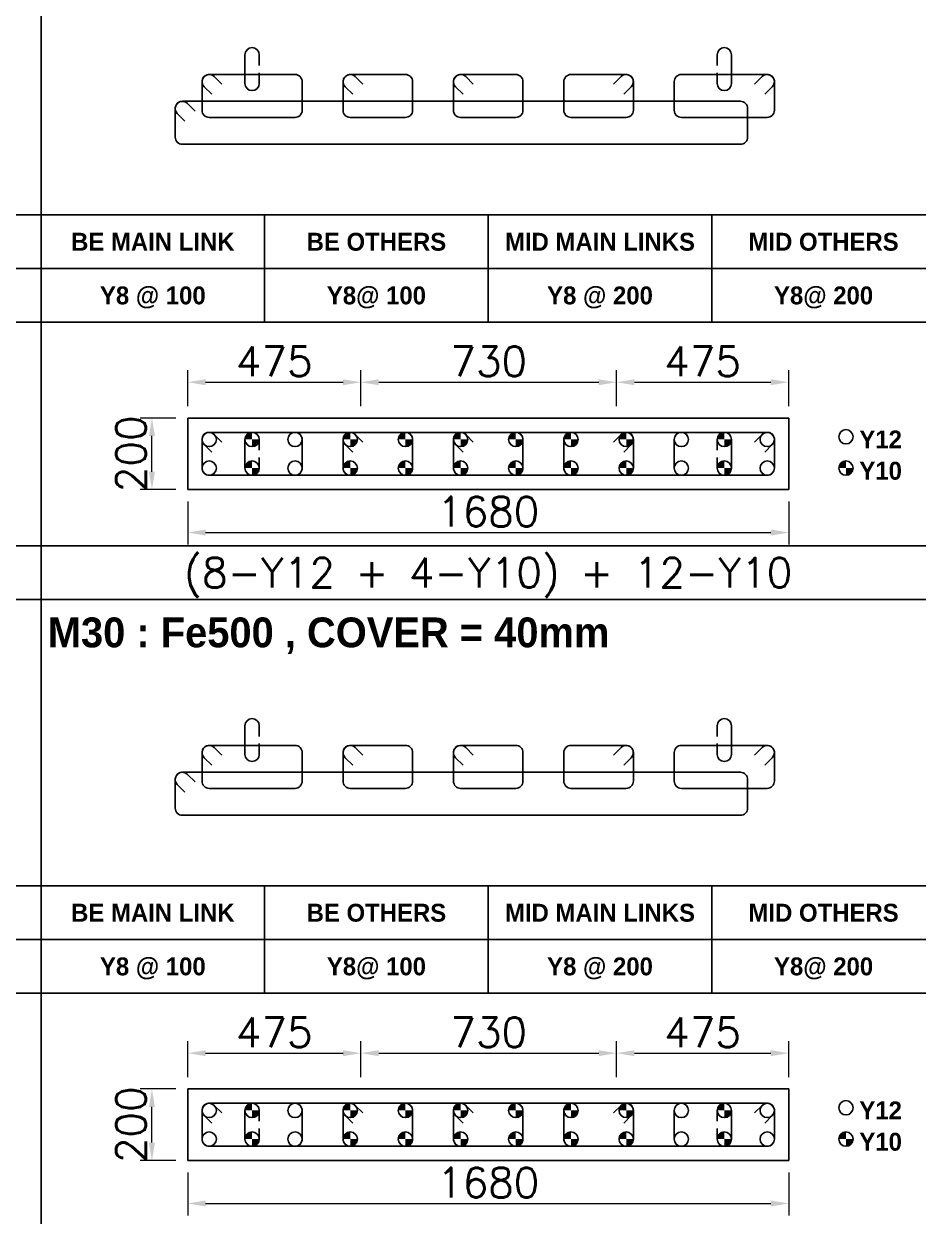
# Model space of a CAD drawing. Header units: millimetres. Extents: x -28707963 to -28231469, y 696001 to 896471.
# Drawn here: x -28322930 to -28315430, y 835752 to 845748 of the extents above; entities that cross this region are included whole.
import ezdxf
from ezdxf.enums import TextEntityAlignment as Align

# ---------------------------------------------------------------- set-up
doc = ezdxf.new("R2010")
doc.units = ezdxf.units.MM
doc.header["$MEASUREMENT"] = 0
doc.header["$PDMODE"] = 34
doc.header["$PDSIZE"] = -8
doc.layers.get('0').update_dxf_attribs({"lineweight": 5})
for name, color, linetype in [('09 COL TEXT-SCH', 2, 'Continuous'), ('14 REINF', 6, 'Continuous'), ('22 TABLE FRAME', 5, 'Continuous'), ('23 STIRRUPS', 5, 'Continuous'), ('TEXT', 4, 'Continuous')]:
    doc.layers.add(name, color=color, linetype=linetype)
doc.layers.add('19 COLUMN', color=1, linetype='Continuous', lineweight=25)
doc.styles.add('adani bold', font='')
doc.styles.add('ROMANS', font='simplex.shx')
doc.styles.get('adani bold').set_extended_font_data('Adani Bold', bold=True)
doc.dimstyles.new('D 50', dxfattribs={"dimscale": 100, "dimtxt": 3, "dimasz": 1.5, "dimexe": 1, "dimexo": 1, "dimgap": 0.5, "dimtad": 1, "dimdec": 0, "dimdsep": 46, "dimtxsty": 'ROMANS', "dimcen": 2.5, "dimclrd": 5, "dimclre": 5, "dimclrt": 4, "dimadec": 0, "dimazin": 0, "dimtfac": 1, "dimtdec": 0, "dimtmove": 0, "dimatfit": 3, "dimfxl": 1, "dimlwd": 0, "dimlwe": 0, "dimarcsym": 0})

# ---------------------------------------------------------------- blocks, each defined once
blk = doc.blocks.new('*D47')
at = {"color": 5, "lineweight": 0, "transparency": 16777216}
for p, q in [((-28321556.1, 836118.4), (-28321556.1, 835758.4)), ((-28316516.1, 836118.4), (-28316516.1, 835758.4)), ((-28321406.1, 835858.4), (-28316666.1, 835858.4))]:
    blk.add_line(p, q, dxfattribs=at)
at = {"color": 5, "transparency": 16777216}
for points in [[(-28321406.1, 835883.4), (-28321406.1, 835833.4), (-28321556.1, 835858.4)], [(-28316666.1, 835833.4), (-28316666.1, 835883.4), (-28316516.1, 835858.4)]]:
    blk.add_solid(points, dxfattribs=at)
at = {"layer": 'Defpoints', "color": 0, "transparency": 16777216}
for p in [(-28321556.1, 836218.4), (-28316516.1, 836218.4), (-28316516.1, 835858.4)]:
    blk.add_point(p, dxfattribs=at)
at = {"color": 4, "transparency": 16777216, "insert": (-28319036.1, 836033.4), "char_height": 250, "attachment_point": 5, "style": 'ROMANS'}
blk.add_mtext('1680', dxfattribs=at)
blk = doc.blocks.new('*D48')
at = {"color": 5, "lineweight": 0, "transparency": 16777216}
for p, q in [((-28321556.1, 841743.4), (-28321556.1, 841383.4)), ((-28316516.1, 841743.4), (-28316516.1, 841383.4)), ((-28321406.1, 841483.4), (-28316666.1, 841483.4))]:
    blk.add_line(p, q, dxfattribs=at)
at = {"color": 5, "transparency": 16777216}
for points in [[(-28321406.1, 841508.4), (-28321406.1, 841458.4), (-28321556.1, 841483.4)], [(-28316666.1, 841458.4), (-28316666.1, 841508.4), (-28316516.1, 841483.4)]]:
    blk.add_solid(points, dxfattribs=at)
at = {"layer": 'Defpoints', "color": 0, "transparency": 16777216}
for p in [(-28321556.1, 841843.4), (-28316516.1, 841843.4), (-28316516.1, 841483.4)]:
    blk.add_point(p, dxfattribs=at)
at = {"color": 4, "transparency": 16777216, "insert": (-28319036.1, 841658.4), "char_height": 250, "attachment_point": 5, "style": 'ROMANS'}
blk.add_mtext('1680', dxfattribs=at)
blk = doc.blocks.new('*D311')
at = {"color": 5, "lineweight": 0, "transparency": 16777216}
for p, q in [((-28321556.1, 836918.4), (-28321556.1, 837218.4)), ((-28320103.8, 836918.4), (-28320103.8, 837218.4)), ((-28321406.1, 837118.4), (-28320253.8, 837118.4))]:
    blk.add_line(p, q, dxfattribs=at)
at = {"color": 5, "transparency": 16777216}
for points in [[(-28321406.1, 837143.4), (-28321406.1, 837093.4), (-28321556.1, 837118.4)], [(-28320253.8, 837093.4), (-28320253.8, 837143.4), (-28320103.8, 837118.4)]]:
    blk.add_solid(points, dxfattribs=at)
at = {"layer": 'Defpoints', "color": 0, "transparency": 16777216}
for p in [(-28320103.8, 837118.4), (-28321556.1, 836818.4), (-28320103.8, 836818.4)]:
    blk.add_point(p, dxfattribs=at)
at = {"color": 4, "transparency": 16777216, "insert": (-28320829.9, 837293.4), "char_height": 250, "attachment_point": 5, "style": 'ROMANS'}
blk.add_mtext('475', dxfattribs=at)
blk = doc.blocks.new('*D312')
at = {"color": 5, "lineweight": 0, "transparency": 16777216}
for p, q in [((-28320103.8, 836918.4), (-28320103.8, 837218.4)), ((-28317959.6, 836918.4), (-28317959.6, 837218.4)), ((-28319953.8, 837118.4), (-28318109.6, 837118.4))]:
    blk.add_line(p, q, dxfattribs=at)
at = {"color": 5, "transparency": 16777216}
for points in [[(-28319953.8, 837143.4), (-28319953.8, 837093.4), (-28320103.8, 837118.4)], [(-28318109.6, 837093.4), (-28318109.6, 837143.4), (-28317959.6, 837118.4)]]:
    blk.add_solid(points, dxfattribs=at)
at = {"layer": 'Defpoints', "color": 0, "transparency": 16777216}
for p in [(-28317959.6, 837118.4), (-28320103.8, 836818.4), (-28317959.6, 836818.4)]:
    blk.add_point(p, dxfattribs=at)
at = {"color": 4, "transparency": 16777216, "insert": (-28319031.7, 837293.4), "char_height": 250, "attachment_point": 5, "style": 'ROMANS'}
blk.add_mtext('730', dxfattribs=at)
blk = doc.blocks.new('*D313')
at = {"color": 5, "lineweight": 0, "transparency": 16777216}
for p, q in [((-28317959.6, 836918.4), (-28317959.6, 837218.4)), ((-28316516.1, 836918.4), (-28316516.1, 837218.4)), ((-28317809.6, 837118.4), (-28316666.1, 837118.4))]:
    blk.add_line(p, q, dxfattribs=at)
at = {"color": 5, "transparency": 16777216}
for points in [[(-28317809.6, 837143.4), (-28317809.6, 837093.4), (-28317959.6, 837118.4)], [(-28316666.1, 837093.4), (-28316666.1, 837143.4), (-28316516.1, 837118.4)]]:
    blk.add_solid(points, dxfattribs=at)
at = {"layer": 'Defpoints', "color": 0, "transparency": 16777216}
for p in [(-28316516.1, 837118.4), (-28317959.6, 836818.4), (-28316516.1, 836818.4)]:
    blk.add_point(p, dxfattribs=at)
at = {"color": 4, "transparency": 16777216, "insert": (-28317237.8, 837293.4), "char_height": 250, "attachment_point": 5, "style": 'ROMANS'}
blk.add_mtext('475', dxfattribs=at)
blk = doc.blocks.new('*D314')
at = {"color": 5, "lineweight": 0, "transparency": 16777216}
for p, q in [((-28321656.1, 836818.4), (-28321956.1, 836818.4)), ((-28321856.1, 836368.4), (-28321856.1, 836668.4)), ((-28321656.1, 836218.4), (-28321956.1, 836218.4))]:
    blk.add_line(p, q, dxfattribs=at)
at = {"color": 5, "transparency": 16777216}
for points in [[(-28321831.1, 836668.4), (-28321881.1, 836668.4), (-28321856.1, 836818.4)], [(-28321881.1, 836368.4), (-28321831.1, 836368.4), (-28321856.1, 836218.4)]]:
    blk.add_solid(points, dxfattribs=at)
at = {"layer": 'Defpoints', "color": 0, "transparency": 16777216}
for p in [(-28321856.1, 836818.4), (-28321556.1, 836818.4), (-28321556.1, 836218.4)]:
    blk.add_point(p, dxfattribs=at)
at = {"color": 4, "transparency": 16777216, "insert": (-28322031.1, 836518.4), "char_height": 250, "attachment_point": 5, "rotation": 90, "style": 'ROMANS'}
blk.add_mtext('200', dxfattribs=at)
blk = doc.blocks.new('*D315')
at = {"color": 5, "lineweight": 0, "transparency": 16777216}
for p, q in [((-28321556.1, 842543.4), (-28321556.1, 842843.4)), ((-28320103.8, 842543.4), (-28320103.8, 842843.4)), ((-28321406.1, 842743.4), (-28320253.8, 842743.4))]:
    blk.add_line(p, q, dxfattribs=at)
at = {"color": 5, "transparency": 16777216}
for points in [[(-28321406.1, 842768.4), (-28321406.1, 842718.4), (-28321556.1, 842743.4)], [(-28320253.8, 842718.4), (-28320253.8, 842768.4), (-28320103.8, 842743.4)]]:
    blk.add_solid(points, dxfattribs=at)
at = {"layer": 'Defpoints', "color": 0, "transparency": 16777216}
for p in [(-28320103.8, 842743.4), (-28321556.1, 842443.4), (-28320103.8, 842443.4)]:
    blk.add_point(p, dxfattribs=at)
at = {"color": 4, "transparency": 16777216, "insert": (-28320829.9, 842918.4), "char_height": 250, "attachment_point": 5, "style": 'ROMANS'}
blk.add_mtext('475', dxfattribs=at)
blk = doc.blocks.new('*D316')
at = {"color": 5, "lineweight": 0, "transparency": 16777216}
for p, q in [((-28320103.8, 842543.4), (-28320103.8, 842843.4)), ((-28317959.6, 842543.4), (-28317959.6, 842843.4)), ((-28319953.8, 842743.4), (-28318109.6, 842743.4))]:
    blk.add_line(p, q, dxfattribs=at)
at = {"color": 5, "transparency": 16777216}
for points in [[(-28319953.8, 842768.4), (-28319953.8, 842718.4), (-28320103.8, 842743.4)], [(-28318109.6, 842718.4), (-28318109.6, 842768.4), (-28317959.6, 842743.4)]]:
    blk.add_solid(points, dxfattribs=at)
at = {"layer": 'Defpoints', "color": 0, "transparency": 16777216}
for p in [(-28317959.6, 842743.4), (-28320103.8, 842443.4), (-28317959.6, 842443.4)]:
    blk.add_point(p, dxfattribs=at)
at = {"color": 4, "transparency": 16777216, "insert": (-28319031.7, 842918.4), "char_height": 250, "attachment_point": 5, "style": 'ROMANS'}
blk.add_mtext('730', dxfattribs=at)
blk = doc.blocks.new('*D317')
at = {"color": 5, "lineweight": 0, "transparency": 16777216}
for p, q in [((-28317959.6, 842543.4), (-28317959.6, 842843.4)), ((-28316516.1, 842543.4), (-28316516.1, 842843.4)), ((-28317809.6, 842743.4), (-28316666.1, 842743.4))]:
    blk.add_line(p, q, dxfattribs=at)
at = {"color": 5, "transparency": 16777216}
for points in [[(-28317809.6, 842768.4), (-28317809.6, 842718.4), (-28317959.6, 842743.4)], [(-28316666.1, 842718.4), (-28316666.1, 842768.4), (-28316516.1, 842743.4)]]:
    blk.add_solid(points, dxfattribs=at)
at = {"layer": 'Defpoints', "color": 0, "transparency": 16777216}
for p in [(-28316516.1, 842743.4), (-28317959.6, 842443.4), (-28316516.1, 842443.4)]:
    blk.add_point(p, dxfattribs=at)
at = {"color": 4, "transparency": 16777216, "insert": (-28317237.8, 842918.4), "char_height": 250, "attachment_point": 5, "style": 'ROMANS'}
blk.add_mtext('475', dxfattribs=at)
blk = doc.blocks.new('*D318')
at = {"color": 5, "lineweight": 0, "transparency": 16777216}
for p, q in [((-28321656.1, 842443.4), (-28321956.1, 842443.4)), ((-28321856.1, 841993.4), (-28321856.1, 842293.4)), ((-28321656.1, 841843.4), (-28321956.1, 841843.4))]:
    blk.add_line(p, q, dxfattribs=at)
at = {"color": 5, "transparency": 16777216}
for points in [[(-28321831.1, 842293.4), (-28321881.1, 842293.4), (-28321856.1, 842443.4)], [(-28321881.1, 841993.4), (-28321831.1, 841993.4), (-28321856.1, 841843.4)]]:
    blk.add_solid(points, dxfattribs=at)
at = {"layer": 'Defpoints', "color": 0, "transparency": 16777216}
for p in [(-28321856.1, 842443.4), (-28321556.1, 842443.4), (-28321556.1, 841843.4)]:
    blk.add_point(p, dxfattribs=at)
at = {"color": 4, "transparency": 16777216, "insert": (-28322031.1, 842143.4), "char_height": 250, "attachment_point": 5, "rotation": 90, "style": 'ROMANS'}
blk.add_mtext('200', dxfattribs=at)

msp = doc.modelspace()

# ---------------------------------------------------------------- hatches: boundary and pattern name
at = {"layer": '14 REINF'}
h = msp.add_hatch(color=6, dxfattribs=at)
edge = h.paths.add_edge_path(flags=0)
edge.add_line((-28321076.1, 842263.4), (-28321016.1, 842263.4))
edge.add_line((-28321016.1, 842263.4), (-28321016.1, 842323.4))
edge.add_arc((-28321016.1, 842263.4), 60, 90, 180)
edge = h.paths.add_edge_path(flags=0)
edge.add_line((-28320956.1, 842263.4), (-28321016.1, 842263.4))
edge.add_line((-28321016.1, 842263.4), (-28321016.1, 842203.4))
edge.add_arc((-28321016.1, 842263.4), 60, 270, 360)
h = msp.add_hatch(color=6, dxfattribs=at)
edge = h.paths.add_edge_path(flags=0)
edge.add_line((-28320253.2, 842263.4), (-28320193.2, 842263.4))
edge.add_line((-28320193.2, 842263.4), (-28320193.2, 842323.4))
edge.add_arc((-28320193.2, 842263.4), 60, 90, 180)
edge = h.paths.add_edge_path(flags=0)
edge.add_line((-28320133.2, 842263.4), (-28320193.2, 842263.4))
edge.add_line((-28320193.2, 842263.4), (-28320193.2, 842203.4))
edge.add_arc((-28320193.2, 842263.4), 60, 270, 360)
h = msp.add_hatch(color=6, dxfattribs=at)
edge = h.paths.add_edge_path(flags=0)
edge.add_line((-28319790.4, 842263.4), (-28319730.4, 842263.4))
edge.add_line((-28319730.4, 842263.4), (-28319730.4, 842323.4))
edge.add_arc((-28319730.4, 842263.4), 60, 90, 180)
edge = h.paths.add_edge_path(flags=0)
edge.add_line((-28319670.4, 842263.4), (-28319730.4, 842263.4))
edge.add_line((-28319730.4, 842263.4), (-28319730.4, 842203.4))
edge.add_arc((-28319730.4, 842263.4), 60, 270, 360)
h = msp.add_hatch(color=6, dxfattribs=at)
edge = h.paths.add_edge_path(flags=0)
edge.add_line((-28319327.5, 842263.4), (-28319267.5, 842263.4))
edge.add_line((-28319267.5, 842263.4), (-28319267.5, 842323.4))
edge.add_arc((-28319267.5, 842263.4), 60, 90, 180)
edge = h.paths.add_edge_path(flags=0)
edge.add_line((-28319207.5, 842263.4), (-28319267.5, 842263.4))
edge.add_line((-28319267.5, 842263.4), (-28319267.5, 842203.4))
edge.add_arc((-28319267.5, 842263.4), 60, 270, 360)
h = msp.add_hatch(color=6, dxfattribs=at)
edge = h.paths.add_edge_path(flags=0)
edge.add_line((-28318864.7, 842263.4), (-28318804.7, 842263.4))
edge.add_line((-28318804.7, 842263.4), (-28318804.7, 842323.4))
edge.add_arc((-28318804.7, 842263.4), 60, 90, 180)
edge = h.paths.add_edge_path(flags=0)
edge.add_line((-28318744.7, 842263.4), (-28318804.7, 842263.4))
edge.add_line((-28318804.7, 842263.4), (-28318804.7, 842203.4))
edge.add_arc((-28318804.7, 842263.4), 60, 270, 360)
h = msp.add_hatch(color=6, dxfattribs=at)
edge = h.paths.add_edge_path(flags=0)
edge.add_line((-28318401.8, 842263.4), (-28318341.8, 842263.4))
edge.add_line((-28318341.8, 842263.4), (-28318341.8, 842323.4))
edge.add_arc((-28318341.8, 842263.4), 60, 90, 180)
edge = h.paths.add_edge_path(flags=0)
edge.add_line((-28318281.8, 842263.4), (-28318341.8, 842263.4))
edge.add_line((-28318341.8, 842263.4), (-28318341.8, 842203.4))
edge.add_arc((-28318341.8, 842263.4), 60, 270, 360)
h = msp.add_hatch(color=6, dxfattribs=at)
edge = h.paths.add_edge_path(flags=0)
edge.add_line((-28317939, 842263.4), (-28317879, 842263.4))
edge.add_line((-28317879, 842263.4), (-28317879, 842323.4))
edge.add_arc((-28317879, 842263.4), 60, 90, 180)
edge = h.paths.add_edge_path(flags=0)
edge.add_line((-28317819, 842263.4), (-28317879, 842263.4))
edge.add_line((-28317879, 842263.4), (-28317879, 842203.4))
edge.add_arc((-28317879, 842263.4), 60, 270, 360)
h = msp.add_hatch(color=6, dxfattribs=at)
edge = h.paths.add_edge_path(flags=0)
edge.add_line((-28317116.1, 842263.4), (-28317056.1, 842263.4))
edge.add_line((-28317056.1, 842263.4), (-28317056.1, 842323.4))
edge.add_arc((-28317056.1, 842263.4), 60, 90, 180)
edge = h.paths.add_edge_path(flags=0)
edge.add_line((-28316996.1, 842263.4), (-28317056.1, 842263.4))
edge.add_line((-28317056.1, 842263.4), (-28317056.1, 842203.4))
edge.add_arc((-28317056.1, 842263.4), 60, 270, 360)
h = msp.add_hatch(color=6, dxfattribs=at)
edge = h.paths.add_edge_path(flags=0)
edge.add_line((-28321076.1, 842023.4), (-28321016.1, 842023.4))
edge.add_line((-28321016.1, 842023.4), (-28321016.1, 842083.4))
edge.add_arc((-28321016.1, 842023.4), 60, 90, 180)
edge = h.paths.add_edge_path(flags=0)
edge.add_line((-28320956.1, 842023.4), (-28321016.1, 842023.4))
edge.add_line((-28321016.1, 842023.4), (-28321016.1, 841963.4))
edge.add_arc((-28321016.1, 842023.4), 60, 270, 360)
h = msp.add_hatch(color=6, dxfattribs=at)
edge = h.paths.add_edge_path(flags=0)
edge.add_line((-28320253.2, 842023.4), (-28320193.2, 842023.4))
edge.add_line((-28320193.2, 842023.4), (-28320193.2, 842083.4))
edge.add_arc((-28320193.2, 842023.4), 60, 90, 180)
edge = h.paths.add_edge_path(flags=0)
edge.add_line((-28320133.2, 842023.4), (-28320193.2, 842023.4))
edge.add_line((-28320193.2, 842023.4), (-28320193.2, 841963.4))
edge.add_arc((-28320193.2, 842023.4), 60, 270, 360)
h = msp.add_hatch(color=6, dxfattribs=at)
edge = h.paths.add_edge_path(flags=0)
edge.add_line((-28319790.4, 842023.4), (-28319730.4, 842023.4))
edge.add_line((-28319730.4, 842023.4), (-28319730.4, 842083.4))
edge.add_arc((-28319730.4, 842023.4), 60, 90, 180)
edge = h.paths.add_edge_path(flags=0)
edge.add_line((-28319670.4, 842023.4), (-28319730.4, 842023.4))
edge.add_line((-28319730.4, 842023.4), (-28319730.4, 841963.4))
edge.add_arc((-28319730.4, 842023.4), 60, 270, 360)
h = msp.add_hatch(color=6, dxfattribs=at)
edge = h.paths.add_edge_path(flags=0)
edge.add_line((-28319327.5, 842023.4), (-28319267.5, 842023.4))
edge.add_line((-28319267.5, 842023.4), (-28319267.5, 842083.4))
edge.add_arc((-28319267.5, 842023.4), 60, 90, 180)
edge = h.paths.add_edge_path(flags=0)
edge.add_line((-28319207.5, 842023.4), (-28319267.5, 842023.4))
edge.add_line((-28319267.5, 842023.4), (-28319267.5, 841963.4))
edge.add_arc((-28319267.5, 842023.4), 60, 270, 360)
h = msp.add_hatch(color=6, dxfattribs=at)
edge = h.paths.add_edge_path(flags=0)
edge.add_line((-28318864.7, 842023.4), (-28318804.7, 842023.4))
edge.add_line((-28318804.7, 842023.4), (-28318804.7, 842083.4))
edge.add_arc((-28318804.7, 842023.4), 60, 90, 180)
edge = h.paths.add_edge_path(flags=0)
edge.add_line((-28318744.7, 842023.4), (-28318804.7, 842023.4))
edge.add_line((-28318804.7, 842023.4), (-28318804.7, 841963.4))
edge.add_arc((-28318804.7, 842023.4), 60, 270, 360)
h = msp.add_hatch(color=6, dxfattribs=at)
edge = h.paths.add_edge_path(flags=0)
edge.add_line((-28318401.8, 842023.4), (-28318341.8, 842023.4))
edge.add_line((-28318341.8, 842023.4), (-28318341.8, 842083.4))
edge.add_arc((-28318341.8, 842023.4), 60, 90, 180)
edge = h.paths.add_edge_path(flags=0)
edge.add_line((-28318281.8, 842023.4), (-28318341.8, 842023.4))
edge.add_line((-28318341.8, 842023.4), (-28318341.8, 841963.4))
edge.add_arc((-28318341.8, 842023.4), 60, 270, 360)
h = msp.add_hatch(color=6, dxfattribs=at)
edge = h.paths.add_edge_path(flags=0)
edge.add_line((-28317939, 842023.4), (-28317879, 842023.4))
edge.add_line((-28317879, 842023.4), (-28317879, 842083.4))
edge.add_arc((-28317879, 842023.4), 60, 90, 180)
edge = h.paths.add_edge_path(flags=0)
edge.add_line((-28317819, 842023.4), (-28317879, 842023.4))
edge.add_line((-28317879, 842023.4), (-28317879, 841963.4))
edge.add_arc((-28317879, 842023.4), 60, 270, 360)
h = msp.add_hatch(color=6, dxfattribs=at)
edge = h.paths.add_edge_path(flags=0)
edge.add_line((-28317116.1, 842023.4), (-28317056.1, 842023.4))
edge.add_line((-28317056.1, 842023.4), (-28317056.1, 842083.4))
edge.add_arc((-28317056.1, 842023.4), 60, 90, 180)
edge = h.paths.add_edge_path(flags=0)
edge.add_line((-28316996.1, 842023.4), (-28317056.1, 842023.4))
edge.add_line((-28317056.1, 842023.4), (-28317056.1, 841963.4))
edge.add_arc((-28317056.1, 842023.4), 60, 270, 360)
h = msp.add_hatch(color=6, dxfattribs=at)
edge = h.paths.add_edge_path(flags=0)
edge.add_line((-28316096.1, 842023.4), (-28316036.1, 842023.4))
edge.add_line((-28316036.1, 842023.4), (-28316036.1, 842083.4))
edge.add_arc((-28316036.1, 842023.4), 60, 90, 180)
edge = h.paths.add_edge_path(flags=0)
edge.add_line((-28315976.1, 842023.4), (-28316036.1, 842023.4))
edge.add_line((-28316036.1, 842023.4), (-28316036.1, 841963.4))
edge.add_arc((-28316036.1, 842023.4), 60, 270, 360)
h = msp.add_hatch(color=6, dxfattribs=at)
edge = h.paths.add_edge_path(flags=0)
edge.add_line((-28321076.1, 836638.4), (-28321016.1, 836638.4))
edge.add_line((-28321016.1, 836638.4), (-28321016.1, 836698.4))
edge.add_arc((-28321016.1, 836638.4), 60, 90, 180)
edge = h.paths.add_edge_path(flags=0)
edge.add_line((-28320956.1, 836638.4), (-28321016.1, 836638.4))
edge.add_line((-28321016.1, 836638.4), (-28321016.1, 836578.4))
edge.add_arc((-28321016.1, 836638.4), 60, 270, 360)
h = msp.add_hatch(color=6, dxfattribs=at)
edge = h.paths.add_edge_path(flags=0)
edge.add_line((-28320253.2, 836638.4), (-28320193.2, 836638.4))
edge.add_line((-28320193.2, 836638.4), (-28320193.2, 836698.4))
edge.add_arc((-28320193.2, 836638.4), 60, 90, 180)
edge = h.paths.add_edge_path(flags=0)
edge.add_line((-28320133.2, 836638.4), (-28320193.2, 836638.4))
edge.add_line((-28320193.2, 836638.4), (-28320193.2, 836578.4))
edge.add_arc((-28320193.2, 836638.4), 60, 270, 360)
h = msp.add_hatch(color=6, dxfattribs=at)
edge = h.paths.add_edge_path(flags=0)
edge.add_line((-28319790.4, 836638.4), (-28319730.4, 836638.4))
edge.add_line((-28319730.4, 836638.4), (-28319730.4, 836698.4))
edge.add_arc((-28319730.4, 836638.4), 60, 90, 180)
edge = h.paths.add_edge_path(flags=0)
edge.add_line((-28319670.4, 836638.4), (-28319730.4, 836638.4))
edge.add_line((-28319730.4, 836638.4), (-28319730.4, 836578.4))
edge.add_arc((-28319730.4, 836638.4), 60, 270, 360)
h = msp.add_hatch(color=6, dxfattribs=at)
edge = h.paths.add_edge_path(flags=0)
edge.add_line((-28319327.5, 836638.4), (-28319267.5, 836638.4))
edge.add_line((-28319267.5, 836638.4), (-28319267.5, 836698.4))
edge.add_arc((-28319267.5, 836638.4), 60, 90, 180)
edge = h.paths.add_edge_path(flags=0)
edge.add_line((-28319207.5, 836638.4), (-28319267.5, 836638.4))
edge.add_line((-28319267.5, 836638.4), (-28319267.5, 836578.4))
edge.add_arc((-28319267.5, 836638.4), 60, 270, 360)
h = msp.add_hatch(color=6, dxfattribs=at)
edge = h.paths.add_edge_path(flags=0)
edge.add_line((-28318864.7, 836638.4), (-28318804.7, 836638.4))
edge.add_line((-28318804.7, 836638.4), (-28318804.7, 836698.4))
edge.add_arc((-28318804.7, 836638.4), 60, 90, 180)
edge = h.paths.add_edge_path(flags=0)
edge.add_line((-28318744.7, 836638.4), (-28318804.7, 836638.4))
edge.add_line((-28318804.7, 836638.4), (-28318804.7, 836578.4))
edge.add_arc((-28318804.7, 836638.4), 60, 270, 360)
h = msp.add_hatch(color=6, dxfattribs=at)
edge = h.paths.add_edge_path(flags=0)
edge.add_line((-28318401.8, 836638.4), (-28318341.8, 836638.4))
edge.add_line((-28318341.8, 836638.4), (-28318341.8, 836698.4))
edge.add_arc((-28318341.8, 836638.4), 60, 90, 180)
edge = h.paths.add_edge_path(flags=0)
edge.add_line((-28318281.8, 836638.4), (-28318341.8, 836638.4))
edge.add_line((-28318341.8, 836638.4), (-28318341.8, 836578.4))
edge.add_arc((-28318341.8, 836638.4), 60, 270, 360)
h = msp.add_hatch(color=6, dxfattribs=at)
edge = h.paths.add_edge_path(flags=0)
edge.add_line((-28317939, 836638.4), (-28317879, 836638.4))
edge.add_line((-28317879, 836638.4), (-28317879, 836698.4))
edge.add_arc((-28317879, 836638.4), 60, 90, 180)
edge = h.paths.add_edge_path(flags=0)
edge.add_line((-28317819, 836638.4), (-28317879, 836638.4))
edge.add_line((-28317879, 836638.4), (-28317879, 836578.4))
edge.add_arc((-28317879, 836638.4), 60, 270, 360)
h = msp.add_hatch(color=6, dxfattribs=at)
edge = h.paths.add_edge_path(flags=0)
edge.add_line((-28317116.1, 836638.4), (-28317056.1, 836638.4))
edge.add_line((-28317056.1, 836638.4), (-28317056.1, 836698.4))
edge.add_arc((-28317056.1, 836638.4), 60, 90, 180)
edge = h.paths.add_edge_path(flags=0)
edge.add_line((-28316996.1, 836638.4), (-28317056.1, 836638.4))
edge.add_line((-28317056.1, 836638.4), (-28317056.1, 836578.4))
edge.add_arc((-28317056.1, 836638.4), 60, 270, 360)
h = msp.add_hatch(color=6, dxfattribs=at)
edge = h.paths.add_edge_path(flags=0)
edge.add_line((-28321076.1, 836398.4), (-28321016.1, 836398.4))
edge.add_line((-28321016.1, 836398.4), (-28321016.1, 836458.4))
edge.add_arc((-28321016.1, 836398.4), 60, 90, 180)
edge = h.paths.add_edge_path(flags=0)
edge.add_line((-28320956.1, 836398.4), (-28321016.1, 836398.4))
edge.add_line((-28321016.1, 836398.4), (-28321016.1, 836338.4))
edge.add_arc((-28321016.1, 836398.4), 60, 270, 360)
h = msp.add_hatch(color=6, dxfattribs=at)
edge = h.paths.add_edge_path(flags=0)
edge.add_line((-28320253.2, 836398.4), (-28320193.2, 836398.4))
edge.add_line((-28320193.2, 836398.4), (-28320193.2, 836458.4))
edge.add_arc((-28320193.2, 836398.4), 60, 90, 180)
edge = h.paths.add_edge_path(flags=0)
edge.add_line((-28320133.2, 836398.4), (-28320193.2, 836398.4))
edge.add_line((-28320193.2, 836398.4), (-28320193.2, 836338.4))
edge.add_arc((-28320193.2, 836398.4), 60, 270, 360)
h = msp.add_hatch(color=6, dxfattribs=at)
edge = h.paths.add_edge_path(flags=0)
edge.add_line((-28319790.4, 836398.4), (-28319730.4, 836398.4))
edge.add_line((-28319730.4, 836398.4), (-28319730.4, 836458.4))
edge.add_arc((-28319730.4, 836398.4), 60, 90, 180)
edge = h.paths.add_edge_path(flags=0)
edge.add_line((-28319670.4, 836398.4), (-28319730.4, 836398.4))
edge.add_line((-28319730.4, 836398.4), (-28319730.4, 836338.4))
edge.add_arc((-28319730.4, 836398.4), 60, 270, 360)
h = msp.add_hatch(color=6, dxfattribs=at)
edge = h.paths.add_edge_path(flags=0)
edge.add_line((-28319327.5, 836398.4), (-28319267.5, 836398.4))
edge.add_line((-28319267.5, 836398.4), (-28319267.5, 836458.4))
edge.add_arc((-28319267.5, 836398.4), 60, 90, 180)
edge = h.paths.add_edge_path(flags=0)
edge.add_line((-28319207.5, 836398.4), (-28319267.5, 836398.4))
edge.add_line((-28319267.5, 836398.4), (-28319267.5, 836338.4))
edge.add_arc((-28319267.5, 836398.4), 60, 270, 360)
h = msp.add_hatch(color=6, dxfattribs=at)
edge = h.paths.add_edge_path(flags=0)
edge.add_line((-28318864.7, 836398.4), (-28318804.7, 836398.4))
edge.add_line((-28318804.7, 836398.4), (-28318804.7, 836458.4))
edge.add_arc((-28318804.7, 836398.4), 60, 90, 180)
edge = h.paths.add_edge_path(flags=0)
edge.add_line((-28318744.7, 836398.4), (-28318804.7, 836398.4))
edge.add_line((-28318804.7, 836398.4), (-28318804.7, 836338.4))
edge.add_arc((-28318804.7, 836398.4), 60, 270, 360)
h = msp.add_hatch(color=6, dxfattribs=at)
edge = h.paths.add_edge_path(flags=0)
edge.add_line((-28318401.8, 836398.4), (-28318341.8, 836398.4))
edge.add_line((-28318341.8, 836398.4), (-28318341.8, 836458.4))
edge.add_arc((-28318341.8, 836398.4), 60, 90, 180)
edge = h.paths.add_edge_path(flags=0)
edge.add_line((-28318281.8, 836398.4), (-28318341.8, 836398.4))
edge.add_line((-28318341.8, 836398.4), (-28318341.8, 836338.4))
edge.add_arc((-28318341.8, 836398.4), 60, 270, 360)
h = msp.add_hatch(color=6, dxfattribs=at)
edge = h.paths.add_edge_path(flags=0)
edge.add_line((-28317939, 836398.4), (-28317879, 836398.4))
edge.add_line((-28317879, 836398.4), (-28317879, 836458.4))
edge.add_arc((-28317879, 836398.4), 60, 90, 180)
edge = h.paths.add_edge_path(flags=0)
edge.add_line((-28317819, 836398.4), (-28317879, 836398.4))
edge.add_line((-28317879, 836398.4), (-28317879, 836338.4))
edge.add_arc((-28317879, 836398.4), 60, 270, 360)
h = msp.add_hatch(color=6, dxfattribs=at)
edge = h.paths.add_edge_path(flags=0)
edge.add_line((-28317116.1, 836398.4), (-28317056.1, 836398.4))
edge.add_line((-28317056.1, 836398.4), (-28317056.1, 836458.4))
edge.add_arc((-28317056.1, 836398.4), 60, 90, 180)
edge = h.paths.add_edge_path(flags=0)
edge.add_line((-28316996.1, 836398.4), (-28317056.1, 836398.4))
edge.add_line((-28317056.1, 836398.4), (-28317056.1, 836338.4))
edge.add_arc((-28317056.1, 836398.4), 60, 270, 360)
h = msp.add_hatch(color=6, dxfattribs=at)
edge = h.paths.add_edge_path(flags=0)
edge.add_line((-28316096.1, 836398.4), (-28316036.1, 836398.4))
edge.add_line((-28316036.1, 836398.4), (-28316036.1, 836458.4))
edge.add_arc((-28316036.1, 836398.4), 60, 90, 180)
edge = h.paths.add_edge_path(flags=0)
edge.add_line((-28315976.1, 836398.4), (-28316036.1, 836398.4))
edge.add_line((-28316036.1, 836398.4), (-28316036.1, 836338.4))
edge.add_arc((-28316036.1, 836398.4), 60, 270, 360)

# ---------------------------------------------------------------- linework, layer by layer
at = {"layer": '14 REINF', "color": 6}
for centre in [(-28316036.1, 842285.9), (-28321376.1, 842263.4), (-28321016.1, 842263.4), (-28320656.1, 842263.4), (-28320193.2, 842263.4), (-28319730.4, 842263.4), (-28319267.5, 842263.4), (-28318804.7, 842263.4), (-28318341.8, 842263.4), (-28317879, 842263.4), (-28317416.1, 842263.4), (-28317056.1, 842263.4), (-28316696.1, 842263.4), (-28321376.1, 842023.4), (-28321016.1, 842023.4), (-28320656.1, 842023.4), (-28320193.2, 842023.4), (-28319730.4, 842023.4), (-28319267.5, 842023.4), (-28318804.7, 842023.4), (-28318341.8, 842023.4), (-28317879, 842023.4), (-28317416.1, 842023.4), (-28317056.1, 842023.4), (-28316696.1, 842023.4), (-28316036.1, 842023.4), (-28321376.1, 836638.4), (-28321016.1, 836638.4), (-28320656.1, 836638.4), (-28320193.2, 836638.4), (-28319730.4, 836638.4), (-28319267.5, 836638.4), (-28318804.7, 836638.4), (-28318341.8, 836638.4), (-28317879, 836638.4), (-28317416.1, 836638.4), (-28317056.1, 836638.4), (-28316696.1, 836638.4), (-28316036.1, 836660.9), (-28321376.1, 836398.4), (-28321016.1, 836398.4), (-28320656.1, 836398.4), (-28320193.2, 836398.4), (-28319730.4, 836398.4), (-28319267.5, 836398.4), (-28318804.7, 836398.4), (-28318341.8, 836398.4), (-28317879, 836398.4), (-28317416.1, 836398.4), (-28317056.1, 836398.4), (-28316696.1, 836398.4), (-28316036.1, 836398.4)]:
    msp.add_circle(centre, 60, dxfattribs=at)
at = {"layer": '19 COLUMN', "color": 4}
for points in [[(-28316516.1, 842443.4), (-28321556.1, 842443.4)], [(-28321556.1, 842443.4), (-28321556.1, 841843.4)], [(-28316516.1, 841843.4), (-28316516.1, 842443.4)], [(-28321556.1, 841843.4), (-28316516.1, 841843.4)], [(-28316516.1, 836818.4), (-28321556.1, 836818.4)], [(-28321556.1, 836818.4), (-28321556.1, 836218.4)], [(-28316516.1, 836218.4), (-28316516.1, 836818.4)], [(-28321556.1, 836218.4), (-28316516.1, 836218.4)]]:
    msp.add_lwpolyline(points, dxfattribs=at)
at = {"layer": '22 TABLE FRAME', "color": 5, "linetype": 'Continuous'}
for p, q in [((-28322786.1, 863421.2), (-28322786.1, 788796.2)), ((-28330286.1, 844146.2), (-28245536.1, 844146.2)), ((-28320911.1, 844146.2), (-28320911.1, 843246.2)), ((-28319036.1, 844146.2), (-28319036.1, 843246.2)), ((-28317161.1, 844146.2), (-28317161.1, 843246.2)), ((-28330286.1, 843696.2), (-28245536.1, 843696.2)), ((-28330286.1, 843246.2), (-28245536.1, 843246.2)), ((-28330286.1, 841371.2), (-28245536.1, 841371.2)), ((-28334786.1, 840921.2), (-28245536.1, 840921.2)), ((-28330286.1, 838521.2), (-28245536.1, 838521.2)), ((-28320911.1, 838521.2), (-28320911.1, 837621.2)), ((-28319036.1, 838521.2), (-28319036.1, 837621.2)), ((-28317161.1, 838521.2), (-28317161.1, 837621.2)), ((-28330286.1, 838071.2), (-28245536.1, 838071.2)), ((-28330286.1, 837621.2), (-28245536.1, 837621.2))]:
    msp.add_line(p, q, dxfattribs=at)
at = {"layer": '23 STIRRUPS', "color": 5}
for points in [[(-28320956.1, 845338.4), (-28320956.1, 845248.4, -1), (-28321076.1, 845248.4), (-28321076.1, 845488.4, -1), (-28320956.1, 845488.4), (-28320956.1, 845398.4)], [(-28317116.1, 845398.4), (-28317116.1, 845488.4, -1), (-28316996.1, 845488.4), (-28316996.1, 845248.4, -1), (-28317116.1, 845248.4), (-28317116.1, 845338.4)], [(-28321354.9, 845157.3), (-28321418.5, 845220.9, -0.668178), (-28321376.1, 845323.4), (-28320656.1, 845323.4, -0.414214), (-28320596.1, 845263.4), (-28320596.1, 845023.4, -0.414214), (-28320656.1, 844963.4), (-28321376.1, 844963.4, -0.414214), (-28321436.1, 845023.4), (-28321436.1, 845263.4, -0.668179), (-28321333.7, 845305.8), (-28321270, 845242.1)], [(-28320172.1, 845157.3), (-28320235.7, 845220.9, -0.668359), (-28320193.2, 845323.4), (-28319730.4, 845323.4, -0.41425), (-28319670.4, 845263.4), (-28319670.4, 845023.4, -0.41425), (-28319730.4, 844963.4), (-28320193.2, 844963.4, -0.41436), (-28320253.2, 845023.4), (-28320253.2, 845263.4, -0.668179), (-28320150.8, 845305.8), (-28320087.2, 845242.1)], [(-28319246.3, 845157.3), (-28319310, 845220.9, -0.668314), (-28319267.5, 845323.4), (-28318804.7, 845323.4, -0.414323), (-28318744.7, 845263.4), (-28318744.7, 845023.4, -0.414323), (-28318804.7, 844963.4), (-28319267.5, 844963.4, -0.414323), (-28319327.5, 845023.4), (-28319327.5, 845263.4, -0.668179), (-28319225.1, 845305.8), (-28319161.5, 845242.1)], [(-28317985, 845242.1), (-28317921.4, 845305.8, -0.668179), (-28317819, 845263.4), (-28317819, 845023.4, -0.41436), (-28317879, 844963.4), (-28318341.8, 844963.4, -0.41425), (-28318401.8, 845023.4), (-28318401.8, 845263.4, -0.41425), (-28318341.8, 845323.4), (-28317879, 845323.4, -0.668359), (-28317836.5, 845220.9), (-28317900.1, 845157.3)], [(-28316802.2, 845242.1), (-28316738.5, 845305.8, -0.668179), (-28316636.1, 845263.4), (-28316636.1, 845023.4, -0.414214), (-28316696.1, 844963.4), (-28317416.1, 844963.4, -0.414214), (-28317476.1, 845023.4), (-28317476.1, 845263.4, -0.414214), (-28317416.1, 845323.4), (-28316696.1, 845323.4, -0.668178), (-28316653.7, 845220.9), (-28316717.3, 845157.3)], [(-28321579.9, 844932.3), (-28321643.5, 844995.9, -0.668178), (-28321601.1, 845098.4), (-28316921.1, 845098.4, -0.414214), (-28316861.1, 845038.4), (-28316861.1, 844798.4, -0.414214), (-28316921.1, 844738.4), (-28321601.1, 844738.4, -0.414214), (-28321661.1, 844798.4), (-28321661.1, 845038.4, -0.668179), (-28321558.7, 845080.8), (-28321495, 845017.1)], [(-28321354.9, 842157.3), (-28321418.5, 842220.9, -0.668178), (-28321376.1, 842323.4), (-28316696.1, 842323.4, -0.414214), (-28316636.1, 842263.4), (-28316636.1, 842023.4, -0.414214), (-28316696.1, 841963.4), (-28321376.1, 841963.4, -0.414214), (-28321436.1, 842023.4), (-28321436.1, 842263.4, -0.668179), (-28321333.7, 842305.8), (-28321270, 842242.1)], [(-28321354.9, 842157.3), (-28321418.5, 842220.9, -0.668178), (-28321376.1, 842323.4), (-28320656.1, 842323.4, -0.414214), (-28320596.1, 842263.4), (-28320596.1, 842023.4, -0.414214), (-28320656.1, 841963.4), (-28321376.1, 841963.4, -0.414214), (-28321436.1, 842023.4), (-28321436.1, 842263.4, -0.668179), (-28321333.7, 842305.8), (-28321270, 842242.1)], [(-28320956.1, 842113.4), (-28320956.1, 842023.4, -1), (-28321076.1, 842023.4), (-28321076.1, 842263.4, -1), (-28320956.1, 842263.4), (-28320956.1, 842173.4)], [(-28320172.1, 842157.3), (-28320235.7, 842220.9, -0.668359), (-28320193.2, 842323.4), (-28319730.4, 842323.4, -0.41425), (-28319670.4, 842263.4), (-28319670.4, 842023.4, -0.41425), (-28319730.4, 841963.4), (-28320193.2, 841963.4, -0.41436), (-28320253.2, 842023.4), (-28320253.2, 842263.4, -0.668179), (-28320150.8, 842305.8), (-28320087.2, 842242.1)], [(-28319246.3, 842157.3), (-28319310, 842220.9, -0.668314), (-28319267.5, 842323.4), (-28318804.7, 842323.4, -0.414323), (-28318744.7, 842263.4), (-28318744.7, 842023.4, -0.414323), (-28318804.7, 841963.4), (-28319267.5, 841963.4, -0.414323), (-28319327.5, 842023.4), (-28319327.5, 842263.4, -0.668179), (-28319225.1, 842305.8), (-28319161.5, 842242.1)], [(-28317985, 842242.1), (-28317921.4, 842305.8, -0.668179), (-28317819, 842263.4), (-28317819, 842023.4, -0.41436), (-28317879, 841963.4), (-28318341.8, 841963.4, -0.41425), (-28318401.8, 842023.4), (-28318401.8, 842263.4, -0.41425), (-28318341.8, 842323.4), (-28317879, 842323.4, -0.668359), (-28317836.5, 842220.9), (-28317900.1, 842157.3)], [(-28316802.2, 842242.1), (-28316738.5, 842305.8, -0.668179), (-28316636.1, 842263.4), (-28316636.1, 842023.4, -0.414214), (-28316696.1, 841963.4), (-28317416.1, 841963.4, -0.414214), (-28317476.1, 842023.4), (-28317476.1, 842263.4, -0.414214), (-28317416.1, 842323.4), (-28316696.1, 842323.4, -0.668178), (-28316653.7, 842220.9), (-28316717.3, 842157.3)], [(-28317116.1, 842173.4), (-28317116.1, 842263.4, -1), (-28316996.1, 842263.4), (-28316996.1, 842023.4, -1), (-28317116.1, 842023.4), (-28317116.1, 842113.4)], [(-28320956.1, 839713.4), (-28320956.1, 839623.4, -1), (-28321076.1, 839623.4), (-28321076.1, 839863.4, -1), (-28320956.1, 839863.4), (-28320956.1, 839773.4)], [(-28317116.1, 839773.4), (-28317116.1, 839863.4, -1), (-28316996.1, 839863.4), (-28316996.1, 839623.4, -1), (-28317116.1, 839623.4), (-28317116.1, 839713.4)], [(-28321354.9, 839532.3), (-28321418.5, 839595.9, -0.668178), (-28321376.1, 839698.4), (-28320656.1, 839698.4, -0.414214), (-28320596.1, 839638.4), (-28320596.1, 839398.4, -0.414214), (-28320656.1, 839338.4), (-28321376.1, 839338.4, -0.414214), (-28321436.1, 839398.4), (-28321436.1, 839638.4, -0.668179), (-28321333.7, 839680.8), (-28321270, 839617.1)], [(-28320172.1, 839532.3), (-28320235.7, 839595.9, -0.668359), (-28320193.2, 839698.4), (-28319730.4, 839698.4, -0.41425), (-28319670.4, 839638.4), (-28319670.4, 839398.4, -0.41425), (-28319730.4, 839338.4), (-28320193.2, 839338.4, -0.41436), (-28320253.2, 839398.4), (-28320253.2, 839638.4, -0.668179), (-28320150.8, 839680.8), (-28320087.2, 839617.1)], [(-28319246.3, 839532.3), (-28319310, 839595.9, -0.668314), (-28319267.5, 839698.4), (-28318804.7, 839698.4, -0.414323), (-28318744.7, 839638.4), (-28318744.7, 839398.4, -0.414323), (-28318804.7, 839338.4), (-28319267.5, 839338.4, -0.414323), (-28319327.5, 839398.4), (-28319327.5, 839638.4, -0.668179), (-28319225.1, 839680.8), (-28319161.5, 839617.1)], [(-28317985, 839617.1), (-28317921.4, 839680.8, -0.668179), (-28317819, 839638.4), (-28317819, 839398.4, -0.41436), (-28317879, 839338.4), (-28318341.8, 839338.4, -0.41425), (-28318401.8, 839398.4), (-28318401.8, 839638.4, -0.41425), (-28318341.8, 839698.4), (-28317879, 839698.4, -0.668359), (-28317836.5, 839595.9), (-28317900.1, 839532.3)], [(-28316802.2, 839617.1), (-28316738.5, 839680.8, -0.668179), (-28316636.1, 839638.4), (-28316636.1, 839398.4, -0.414214), (-28316696.1, 839338.4), (-28317416.1, 839338.4, -0.414214), (-28317476.1, 839398.4), (-28317476.1, 839638.4, -0.414214), (-28317416.1, 839698.4), (-28316696.1, 839698.4, -0.668178), (-28316653.7, 839595.9), (-28316717.3, 839532.3)], [(-28321579.9, 839307.3), (-28321643.5, 839370.9, -0.668178), (-28321601.1, 839473.4), (-28316921.1, 839473.4, -0.414214), (-28316861.1, 839413.4), (-28316861.1, 839173.4, -0.414214), (-28316921.1, 839113.4), (-28321601.1, 839113.4, -0.414214), (-28321661.1, 839173.4), (-28321661.1, 839413.4, -0.668179), (-28321558.7, 839455.8), (-28321495, 839392.1)], [(-28321354.9, 836532.3), (-28321418.5, 836595.9, -0.668178), (-28321376.1, 836698.4), (-28316696.1, 836698.4, -0.414214), (-28316636.1, 836638.4), (-28316636.1, 836398.4, -0.414214), (-28316696.1, 836338.4), (-28321376.1, 836338.4, -0.414214), (-28321436.1, 836398.4), (-28321436.1, 836638.4, -0.668179), (-28321333.7, 836680.8), (-28321270, 836617.1)], [(-28321354.9, 836532.3), (-28321418.5, 836595.9, -0.668178), (-28321376.1, 836698.4), (-28320656.1, 836698.4, -0.414214), (-28320596.1, 836638.4), (-28320596.1, 836398.4, -0.414214), (-28320656.1, 836338.4), (-28321376.1, 836338.4, -0.414214), (-28321436.1, 836398.4), (-28321436.1, 836638.4, -0.668179), (-28321333.7, 836680.8), (-28321270, 836617.1)], [(-28320956.1, 836488.4), (-28320956.1, 836398.4, -1), (-28321076.1, 836398.4), (-28321076.1, 836638.4, -1), (-28320956.1, 836638.4), (-28320956.1, 836548.4)], [(-28320172.1, 836532.3), (-28320235.7, 836595.9, -0.668359), (-28320193.2, 836698.4), (-28319730.4, 836698.4, -0.41425), (-28319670.4, 836638.4), (-28319670.4, 836398.4, -0.41425), (-28319730.4, 836338.4), (-28320193.2, 836338.4, -0.41436), (-28320253.2, 836398.4), (-28320253.2, 836638.4, -0.668179), (-28320150.8, 836680.8), (-28320087.2, 836617.1)], [(-28319246.3, 836532.3), (-28319310, 836595.9, -0.668314), (-28319267.5, 836698.4), (-28318804.7, 836698.4, -0.414323), (-28318744.7, 836638.4), (-28318744.7, 836398.4, -0.414323), (-28318804.7, 836338.4), (-28319267.5, 836338.4, -0.414323), (-28319327.5, 836398.4), (-28319327.5, 836638.4, -0.668179), (-28319225.1, 836680.8), (-28319161.5, 836617.1)], [(-28317985, 836617.1), (-28317921.4, 836680.8, -0.668179), (-28317819, 836638.4), (-28317819, 836398.4, -0.41436), (-28317879, 836338.4), (-28318341.8, 836338.4, -0.41425), (-28318401.8, 836398.4), (-28318401.8, 836638.4, -0.41425), (-28318341.8, 836698.4), (-28317879, 836698.4, -0.668359), (-28317836.5, 836595.9), (-28317900.1, 836532.3)], [(-28316802.2, 836617.1), (-28316738.5, 836680.8, -0.668179), (-28316636.1, 836638.4), (-28316636.1, 836398.4, -0.414214), (-28316696.1, 836338.4), (-28317416.1, 836338.4, -0.414214), (-28317476.1, 836398.4), (-28317476.1, 836638.4, -0.414214), (-28317416.1, 836698.4), (-28316696.1, 836698.4, -0.668178), (-28316653.7, 836595.9), (-28316717.3, 836532.3)], [(-28317116.1, 836548.4), (-28317116.1, 836638.4, -1), (-28316996.1, 836638.4), (-28316996.1, 836398.4, -1), (-28317116.1, 836398.4), (-28317116.1, 836488.4)]]:
    msp.add_lwpolyline(points, format="xyb", dxfattribs=at)

# ---------------------------------------------------------------- texts
at = {"layer": '09 COL TEXT-SCH', "color": 3, "linetype": 'Continuous', "style": 'ROMANS'}
msp.add_text('(8-Y12 + 4-Y10) + 12-Y10', height=250, dxfattribs=at).set_placement((-28319036.1, 841146.2), align=Align.MIDDLE_CENTER)
at = {"layer": 'TEXT', "style": 'adani bold'}
for s, p in [('BE MAIN LINK', (-28321848.6, 843921.2)), ('BE OTHERS', (-28319973.6, 843921.2)), ('MID MAIN LINKS', (-28318098.6, 843921.2)), ('MID OTHERS', (-28316223.6, 843921.2)), ('Y8 @ 100', (-28321848.6, 843471.2)), ('Y8@ 100', (-28319973.6, 843471.2)), ('Y8 @ 200', (-28318098.6, 843471.2)), ('Y8@ 200', (-28316223.6, 843471.2)), ('BE MAIN LINK', (-28321848.6, 838296.2)), ('BE OTHERS', (-28319973.6, 838296.2)), ('MID MAIN LINKS', (-28318098.6, 838296.2)), ('MID OTHERS', (-28316223.6, 838296.2)), ('Y8 @ 100', (-28321848.6, 837846.2)), ('Y8@ 100', (-28319973.6, 837846.2)), ('Y8 @ 200', (-28318098.6, 837846.2)), ('Y8@ 200', (-28316223.6, 837846.2))]:
    msp.add_text(s, height=150, dxfattribs=at).set_placement(p, align=Align.MIDDLE_CENTER)
for s, p in [('Y12', (-28315923.6, 842263.7)), ('Y10', (-28315923.6, 842001.2)), ('Y12', (-28315923.6, 836638.7)), ('Y10', (-28315923.6, 836376.2))]:
    msp.add_text(s, height=150, dxfattribs=at).set_placement(p, align=Align.MIDDLE_LEFT)
at = {"layer": 'TEXT', "lineweight": 40, "style": 'adani bold'}
msp.add_text('M30 : Fe500 , COVER = 40mm', height=250, dxfattribs=at).set_placement((-28322729.8, 840521.2))

# ---------------------------------------------------------------- dimensions: what is measured, and where the dimension line sits
for p1, p2, distance, text, override, picture, middle in [((-28321556.1, 842443.4), (-28320103.8, 842443.4), 300, '475', {"dimtxt": 2.5, "dimtxsty": 'ROMANS'}, '*D315', (-28320829.9, 842918.4)), ((-28320103.8, 842443.4), (-28317959.6, 842443.4), 300, '730', {"dimtxt": 2.5, "dimtxsty": 'ROMANS'}, '*D316', (-28319031.7, 842918.4)), ((-28317959.6, 842443.4), (-28316516.1, 842443.4), 300, '475', {"dimtxt": 2.5, "dimtxsty": 'ROMANS'}, '*D317', (-28317237.8, 842918.4)), ((-28321556.1, 841843.4), (-28316516.1, 841843.4), -360, '1680', {"dimtxt": 2.5}, '*D48', (-28319036.1, 841658.4)), ((-28321556.1, 836818.4), (-28320103.8, 836818.4), 300, '475', {"dimtxt": 2.5, "dimtxsty": 'ROMANS'}, '*D311', (-28320829.9, 837293.4)), ((-28320103.8, 836818.4), (-28317959.6, 836818.4), 300, '730', {"dimtxt": 2.5, "dimtxsty": 'ROMANS'}, '*D312', (-28319031.7, 837293.4)), ((-28317959.6, 836818.4), (-28316516.1, 836818.4), 300, '475', {"dimtxt": 2.5, "dimtxsty": 'ROMANS'}, '*D313', (-28317237.8, 837293.4)), ((-28321556.1, 836218.4), (-28316516.1, 836218.4), -360, '1680', {"dimtxt": 2.5}, '*D47', (-28319036.1, 836033.4))]:
    dim = msp.add_aligned_dim(p1=p1, p2=p2, distance=distance, text=text, dimstyle='D 50', override=override)
    dim.commit()
    dim.dimension.update_dxf_attribs({"geometry": picture, "text_midpoint": middle})
for base, p1, p2, picture, middle in [((-28321856.1, 842443.4), (-28321556.1, 841843.4), (-28321556.1, 842443.4), '*D318', (-28321856.1, 842143.4)), ((-28321856.1, 836818.4), (-28321556.1, 836218.4), (-28321556.1, 836818.4), '*D314', (-28321856.1, 836518.4))]:
    dim = msp.add_linear_dim(base=base, p1=p1, p2=p2, angle=90, text='200', dimstyle='D 50', override={"dimtxt": 2.5})
    dim.commit()
    dim.dimension.update_dxf_attribs({"geometry": picture, "text_midpoint": middle, "dimtype": 161})

doc.saveas('drawing.dxf')
